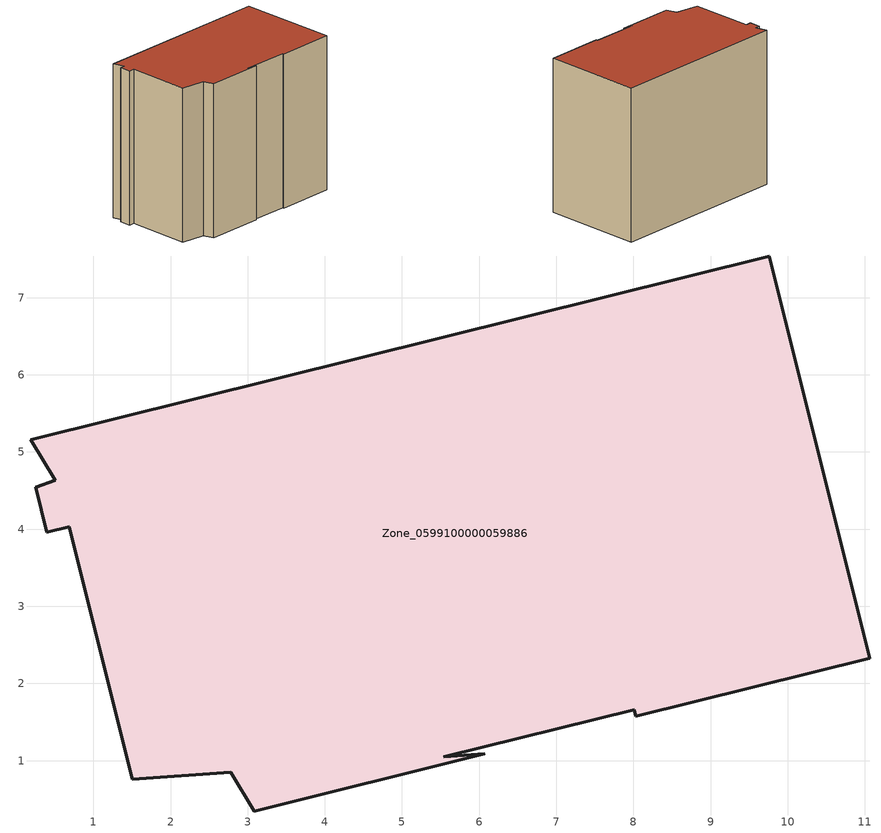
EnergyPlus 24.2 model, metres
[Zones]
Zone_0599100000059886
 floor ground (C_G): 8.01,1.66 5.54,1.05 6.07,1.09 3.08,0.35 2.78,0.85 1.5,0.76 0.69,4.03 0.4,3.96 0.25,4.55 0.5,4.64 0.19,5.16 9.76,7.54 11.06,2.33 8.03,1.58 z0
 wall outside (C_F): 11.06,2.33 9.76,7.54 0.19,5.16 0.5,4.64 0.25,4.55 0.4,3.96 0.69,4.03 1.5,0.76 2.78,0.85 3.08,0.35 6.07,1.09 5.54,1.05 8.01,1.66 8.03,1.58 11.06,2.33 z0:8.4
 roof outside (C_R): 5.54,1.05 8.01,1.66 8.03,1.58 11.06,2.33 9.76,7.54 0.19,5.16 0.5,4.64 0.25,4.55 0.4,3.96 0.69,4.03 1.5,0.76 2.78,0.85 3.08,0.35 6.07,1.09 z8.4
[BUILDING]
Pand.0599100000059886: North Axis=0; Terrain=City; Loads Convergence Tolerance Value=0.04; Temperature Convergence Tolerance Value=0.4; Solar Distribution=FullExterior; Maximum Number of Warmup Days=25; Minimum Number of Warmup Days=1
[Site:Location]
Rotterdam.The.Hague.AP_ZH_NLD Design_Conditions: Latitude=51.96; Longitude=4.45; Time Zone=1; Elevation=-4.5
[SITE:GROUNDTEMPERATURE:BUILDINGSURFACE]
18, 18, 18, 18, 18, 18, 18, 18, 18, 18, 18, 18
[MATERIAL] Thermal Absorptance=0.9; Solar Absorptance=0.7; Visible Absorptance=0.7
Name | Roughness | Thickness | Conductivity | Density | Specific Heat
G.TC.1975-1991 | MediumSmooth | 0.15 | 0.288461 | 540 | 1210
F.TC.1975-1991 | Rough | 0.3 | 0.230769 | 1920 | 840
R.TC.1975-1991 | MediumRough | 0.2 | 0.153846 | 1500 | 1000
[CONSTRUCTION]
C_G: G.TC.1975-1991
C_F: F.TC.1975-1991
C_R: R.TC.1975-1991
[ZONE]
Zone_0599100000059886: Type=1; Multiplier=1; Ceiling Height=Autocalculate; Volume=Autocalculate; Floor Area=autocalculate; Part of Total Floor Area=Yes
[ZONEINFILTRATION:DESIGNFLOWRATE]
Infil_Zone_0599100000059886: Zone or ZoneList or Space or SpaceList=Zone_0599100000059886; Schedule=AlwaysOn; Design Flow Rate Calculation Method=Flow/Area; Flow Rate per Floor Area=0.003; Constant Term Coefficient=1; Temperature Term Coefficient=0; Velocity Term Coefficient=0; Velocity Squared Term Coefficient=0
[HVACTEMPLATE:ZONE:IDEALLOADSAIRSYSTEM]
Zone_0599100000059886: Maximum Heating Supply Air Temperature=50; Minimum Cooling Supply Air Temperature=13; Maximum Heating Supply Air Humidity Ratio=0.0156; Minimum Cooling Supply Air Humidity Ratio=0.0077; Heating Limit=NoLimit; Cooling Limit=NoLimit; Dehumidification Control Type=ConstantSensibleHeatRatio; Cooling Sensible Heat Ratio=0.7; Dehumidification Setpoint=60; Humidification Control Type=None; Humidification Setpoint=30; Outdoor Air Method=None; Outdoor Air Flow Rate per Person=0.00944; Outdoor Air Flow Rate per Zone Floor Area=0; Outdoor Air Flow Rate per Zone=0; Demand Controlled Ventilation Type=None; Outdoor Air Economizer Type=NoEconomizer; Heat Recovery Type=None; Sensible Heat Recovery Effectiveness=0.7; Latent Heat Recovery Effectiveness=0.65
[ZONECONTROL:THERMOSTAT]
ThermostatControl_Zone_0599100000059886: Zone or ZoneList=Zone_0599100000059886; Control Type Schedule=DualSetpointControlType; Control 1=Thermostat_Zone_0599100000059886; Temperature Difference Between Cutout And Setpoint=0
[THERMOSTATSETPOINT:DUALSETPOINT]
Thermostat_Zone_0599100000059886: Heating Setpoint Temperature Schedule=HeatingSetpoint_Zone_0599100000059886; Cooling Setpoint Temperature Schedule=CoolingSetpoint_Zone_0599100000059886
[SCHEDULE:COMPACT]
HeatingSetpoint_Zone_0599100000059886: Through: 12/31, For: AllDays, Until: 24:00, 21
CoolingSetpoint_Zone_0599100000059886: Through: 12/31, For: AllDays, Until: 24:00, 24
DualSetpointControlType: Through: 12/31, For: AllDays, Until: 24:00, 4
AlwaysOn: Through: 12/31, For: AllDays, Until: 24:00, 1
